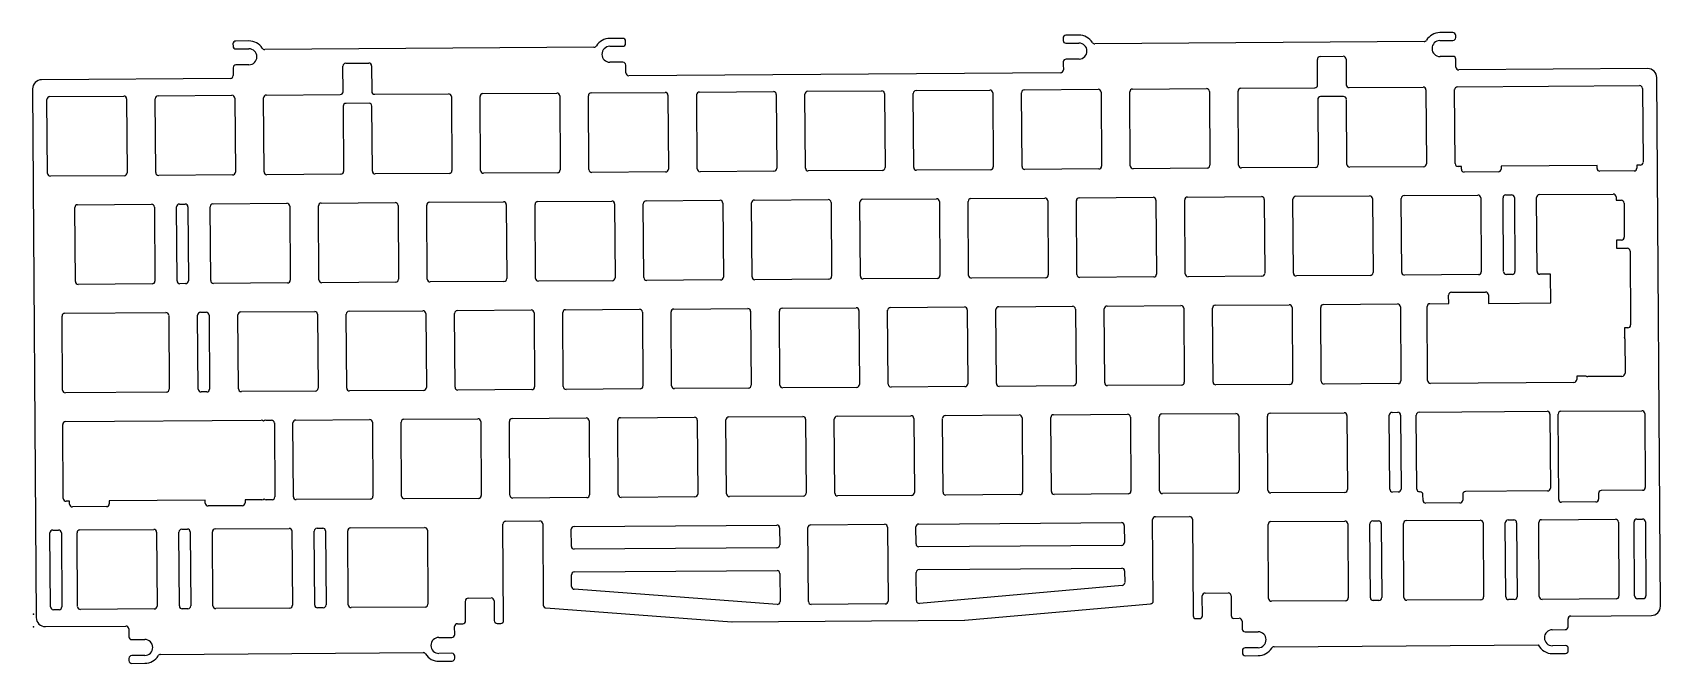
# Model space of a CAD drawing. Header units: millimetres. Extents: x 0 to 286, y -9 to 102.
import ezdxf

# ---------------------------------------------------------------- set-up
doc = ezdxf.new("R2010")
doc.units = ezdxf.units.MM
doc.header["$MEASUREMENT"] = 0
for name, color, linetype in [('Protag Plastic Plate v2_Sketch1', 7, 'Continuous'), ('Protag Plastic Plate v2_Sketch2', 7, 'Continuous'), ('Protag Plastic Plate v2_Sketch3', 7, 'Continuous')]:
    doc.layers.add(name, color=color, linetype=linetype)

msp = doc.modelspace()

# ---------------------------------------------------------------- linework, layer by layer
at = {"layer": 'Protag Plastic Plate v2_Sketch1'}
for p, q in [((37.86, 100.75, 23.78), (35.57, 100.74, 23.77)), ((103.64, 101.21, 23.83), (101.36, 101.19, 23.83)), ((104.15, 100.33, 23.83), (104.15, 100.71, 23.83)), ((181.12, 101.25, 23.9), (181.12, 100.86, 23.9)), ((183.9, 101.77, 23.9), (181.62, 101.75, 23.9)), ((181.63, 100.36, 23.9), (183.91, 100.38, 23.9)), ((244.63, 100.65, 23.95), (186.7, 100.25, 23.9)), ((249.69, 102.22, 23.96), (247.4, 102.21, 23.95)), ((247.41, 100.82, 23.95), (249.7, 100.84, 23.96)), ((250.2, 101.34, 23.96), (250.19, 101.73, 23.96)), ((35.07, 100.24, 23.77), (35.08, 99.85, 23.77)), ((35.58, 99.35, 23.77), (37.87, 99.37, 23.78)), ((98.58, 99.64, 23.83), (40.65, 99.24, 23.78)), ((101.37, 99.81, 23.83), (103.65, 99.82, 23.83)), ((183.93, 97.58, 23.9), (181.65, 97.56, 23.9)), ((225.89, 93.02, 23.94), (225.86, 97.52, 23.94)), ((226.36, 98.02, 23.94), (230.41, 98.05, 23.94)), ((230.91, 97.56, 23.94), (230.94, 93.06, 23.94)), ((249.72, 98.04, 23.96), (247.43, 98.02, 23.95)), ((250.23, 96.15, 23.96), (250.22, 97.54, 23.96)), ((35.1, 96.05, 23.77), (35.11, 94.66, 23.77)), ((37.89, 96.57, 23.78), (35.6, 96.55, 23.77)), ((54.44, 91.83, 23.79), (54.41, 96.33, 23.79)), ((54.91, 96.84, 23.79), (58.96, 96.86, 23.79)), ((59.46, 96.37, 23.79), (59.49, 91.87, 23.79)), ((103.67, 97.02, 23.83), (101.39, 97.01, 23.83)), ((104.19, 95.14, 23.83), (104.18, 96.53, 23.83)), ((180.66, 95.17, 23.9), (104.69, 94.64, 23.83)), ((181.15, 97.06, 23.9), (181.15, 96.75, 23.9)), ((181.15, 96.6, 23.9), (181.16, 95.67, 23.9)), ((283.95, 95.89, 23.99), (250.74, 95.65, 23.96)), ((-0.18, 92.32, 23.74), (0.46, -0.61, 23.74)), ((34.62, 94.16, 23.77), (1.4, 93.93, 23.74)), ((98.1, 91.63, 23.83), (111.1, 91.72, 23.84)), ((117.15, 91.77, 23.84), (130.15, 91.86, 23.85)), ((136.2, 91.9, 23.86), (149.2, 91.99, 23.87)), ((155.25, 92.03, 23.88), (168.25, 92.12, 23.89)), ((173.89, 78.66, 23.89), (173.8, 91.66, 23.89)), ((174.3, 92.16, 23.89), (187.29, 92.25, 23.9)), ((187.8, 91.76, 23.9), (187.89, 78.76, 23.9)), ((192.94, 78.79, 23.91), (192.85, 91.79, 23.91)), ((193.34, 92.29, 23.91), (206.34, 92.38, 23.92)), ((206.85, 91.89, 23.92), (206.94, 78.89, 23.92)), ((211.99, 78.92, 23.92), (211.9, 91.92, 23.92)), ((212.39, 92.43, 23.92), (225.39, 92.52, 23.94)), ((231.44, 92.56, 23.94), (244.44, 92.65, 23.95)), ((244.95, 92.15, 23.95), (245.04, 79.15, 23.95)), ((250.09, 79.19, 23.96), (250, 92.19, 23.96)), ((250.49, 92.69, 23.96), (282.54, 92.91, 23.98)), ((283.05, 92.42, 23.98), (283.14, 79.42, 23.98)), ((286.2, 1.37, 23.99), (285.56, 94.3, 23.99)), ((2.44, 77.47, 23.75), (2.35, 90.47, 23.75)), ((2.85, 90.97, 23.75), (15.85, 91.06, 23.76)), ((16.35, 90.57, 23.76), (16.44, 77.57, 23.76)), ((21.49, 77.6, 23.76), (21.4, 90.6, 23.76)), ((21.9, 91.11, 23.76), (34.9, 91.2, 23.77)), ((35.4, 90.7, 23.77), (35.49, 77.7, 23.77)), ((40.54, 77.74, 23.78), (40.45, 90.74, 23.78)), ((40.95, 91.24, 23.78), (53.95, 91.33, 23.79)), ((54.46, 89.27, 23.79), (54.54, 77.83, 23.79)), ((59.01, 89.8, 23.79), (54.96, 89.77, 23.79)), ((59.59, 77.87, 23.79), (59.51, 89.3, 23.79)), ((60, 91.37, 23.79), (73, 91.46, 23.81)), ((73.5, 90.96, 23.81), (73.59, 77.96, 23.81)), ((78.64, 78, 23.81), (78.55, 91, 23.81)), ((79.05, 91.5, 23.81), (92.05, 91.59, 23.82)), ((92.55, 91.1, 23.82), (92.64, 78.1, 23.82)), ((97.69, 78.13, 23.83), (97.6, 91.13, 23.83)), ((111.6, 91.23, 23.84), (111.69, 78.23, 23.84)), ((116.74, 78.26, 23.84), (116.65, 91.26, 23.84)), ((130.65, 91.36, 23.85), (130.74, 78.36, 23.85)), ((135.79, 78.4, 23.86), (135.7, 91.4, 23.86)), ((149.7, 91.49, 23.87), (149.79, 78.49, 23.87)), ((154.84, 78.53, 23.88), (154.75, 91.53, 23.88)), ((168.75, 91.62, 23.89), (168.84, 78.62, 23.89)), ((225.91, 90.46, 23.94), (225.99, 79.02, 23.94)), ((230.45, 90.99, 23.94), (226.4, 90.96, 23.94)), ((231.04, 79.06, 23.94), (230.96, 90.49, 23.94)), ((54.05, 77.33, 23.79), (41.05, 77.24, 23.78)), ((73.09, 77.46, 23.81), (60.1, 77.37, 23.79)), ((92.14, 77.59, 23.82), (79.14, 77.5, 23.81)), ((111.19, 77.73, 23.84), (98.19, 77.64, 23.83)), ((130.24, 77.86, 23.85), (117.24, 77.77, 23.84)), ((149.29, 77.99, 23.87), (136.29, 77.9, 23.86)), ((168.34, 78.12, 23.89), (155.34, 78.03, 23.88)), ((187.39, 78.25, 23.9), (174.39, 78.16, 23.89)), ((206.44, 78.39, 23.92), (193.44, 78.3, 23.91)), ((225.49, 78.52, 23.94), (212.49, 78.43, 23.92)), ((244.54, 78.65, 23.95), (231.54, 78.56, 23.94)), ((251.18, 78.7, 23.96), (250.59, 78.69, 23.96)), ((251.18, 78.2, 23.96), (251.18, 78.7, 23.96)), ((257.68, 77.74, 23.96), (251.68, 77.7, 23.96)), ((275.05, 78.86, 23.98), (258.18, 78.74, 23.96)), ((258.18, 78.74, 23.96), (258.18, 78.24, 23.96)), ((275.06, 78.36, 23.98), (275.05, 78.86, 23.98)), ((281.56, 77.91, 23.98), (275.56, 77.86, 23.98)), ((282.64, 78.91, 23.98), (282.05, 78.91, 23.98)), ((282.05, 78.91, 23.98), (282.06, 78.41, 23.98)), ((15.95, 77.07, 23.76), (2.95, 76.98, 23.75)), ((35, 77.2, 23.77), (22, 77.11, 23.76)), ((7.74, 71.96, 23.75), (20.74, 72.05, 23.76)), ((25.65, 72.08, 23.77), (26.65, 72.09, 23.77)), ((31.15, 58.62, 23.77), (31.06, 71.62, 23.77)), ((31.56, 72.12, 23.77), (44.56, 72.21, 23.78)), ((45.06, 71.72, 23.78), (45.15, 58.72, 23.78)), ((50.2, 58.75, 23.79), (50.11, 71.75, 23.79)), ((50.61, 72.26, 23.79), (63.61, 72.35, 23.8)), ((64.11, 71.85, 23.8), (64.2, 58.85, 23.8)), ((69.25, 58.88, 23.8), (69.16, 71.88, 23.8)), ((69.65, 72.39, 23.8), (82.65, 72.48, 23.81)), ((83.16, 71.98, 23.81), (83.25, 58.98, 23.81)), ((88.3, 59.02, 23.82), (88.21, 72.02, 23.82)), ((88.7, 72.52, 23.82), (101.7, 72.61, 23.83)), ((102.21, 72.11, 23.83), (102.3, 59.11, 23.83)), ((107.35, 59.15, 23.83), (107.26, 72.15, 23.83)), ((107.75, 72.65, 23.84), (120.75, 72.74, 23.85)), ((121.26, 72.24, 23.85), (121.35, 59.25, 23.85)), ((126.4, 59.28, 23.85), (126.31, 72.28, 23.85)), ((126.8, 72.78, 23.85), (139.8, 72.87, 23.86)), ((140.31, 72.38, 23.86), (140.4, 59.38, 23.86)), ((145.45, 59.41, 23.87), (145.36, 72.41, 23.87)), ((145.85, 72.92, 23.87), (158.85, 73.01, 23.88)), ((159.36, 72.51, 23.88), (159.45, 59.51, 23.88)), ((164.5, 59.54, 23.88), (164.41, 72.54, 23.88)), ((164.9, 73.05, 23.88), (177.9, 73.14, 23.89)), ((178.41, 72.64, 23.9), (178.5, 59.64, 23.9)), ((183.55, 59.68, 23.9), (183.46, 72.68, 23.9)), ((183.95, 73.18, 23.9), (196.95, 73.27, 23.91)), ((197.46, 72.77, 23.91), (197.55, 59.77, 23.91)), ((202.6, 59.81, 23.92), (202.51, 72.81, 23.92)), ((203, 73.31, 23.92), (216, 73.4, 23.93)), ((216.5, 72.9, 23.93), (216.59, 59.91, 23.93)), ((221.64, 59.94, 23.93), (221.55, 72.94, 23.93)), ((222.05, 73.44, 23.93), (235.05, 73.53, 23.94)), ((235.55, 73.04, 23.94), (235.64, 60.04, 23.94)), ((240.69, 60.07, 23.95), (240.6, 73.07, 23.95)), ((241.1, 73.58, 23.95), (254.1, 73.67, 23.96)), ((254.6, 73.17, 23.96), (254.69, 60.17, 23.96)), ((258.6, 60.2, 23.96), (258.51, 73.2, 23.96)), ((259.01, 73.7, 23.96), (260.01, 73.71, 23.96)), ((260.51, 73.21, 23.97), (260.6, 60.21, 23.97)), ((264.51, 60.24, 23.97), (264.42, 73.24, 23.97)), ((264.91, 73.74, 23.97), (277.91, 73.83, 23.98)), ((278.42, 73.33, 23.98), (278.42, 72.75, 23.98)), ((278.42, 72.75, 23.98), (279.3, 72.75, 23.98)), ((279.8, 72.26, 23.98), (279.85, 66.26, 23.98)), ((7.34, 58.45, 23.75), (7.25, 71.45, 23.75)), ((21.25, 71.55, 23.76), (21.34, 58.55, 23.76)), ((25.24, 58.58, 23.77), (25.15, 71.58, 23.76)), ((27.15, 71.59, 23.77), (27.24, 58.59, 23.77)), ((279.35, 65.75, 23.98), (278.47, 65.75, 23.98)), ((278.47, 65.75, 23.98), (278.48, 64.31, 23.98)), ((278.48, 64.31, 23.98), (280.36, 64.32, 23.98)), ((280.86, 63.83, 23.98), (280.95, 50.83, 23.98)), ((20.84, 58.05, 23.76), (7.84, 57.96, 23.75)), ((26.75, 58.09, 23.77), (25.75, 58.08, 23.77)), ((44.65, 58.21, 23.78), (31.65, 58.12, 23.77)), ((63.7, 58.35, 23.8), (50.7, 58.26, 23.79)), ((82.75, 58.48, 23.81), (69.75, 58.39, 23.8)), ((101.8, 58.61, 23.83), (88.8, 58.52, 23.82)), ((120.85, 58.74, 23.85), (107.85, 58.65, 23.84)), ((139.9, 58.87, 23.86), (126.9, 58.78, 23.85)), ((158.95, 59.01, 23.88), (145.95, 58.92, 23.87)), ((178, 59.14, 23.9), (165, 59.05, 23.88)), ((197.05, 59.27, 23.91), (184.05, 59.18, 23.9)), ((216.1, 59.4, 23.93), (203.1, 59.31, 23.92)), ((235.15, 59.53, 23.94), (222.15, 59.44, 23.93)), ((254.2, 59.67, 23.96), (241.2, 59.58, 23.95)), ((260.1, 59.71, 23.96), (259.1, 59.7, 23.96)), ((266.89, 59.75, 23.97), (265.01, 59.74, 23.97)), ((266.93, 54.7, 23.97), (266.89, 59.75, 23.97)), ((226.95, 54.43, 23.94), (239.95, 54.52, 23.95)), ((245.65, 54.56, 23.95), (248.96, 54.58, 23.96)), ((248.96, 54.58, 23.96), (248.95, 56.08, 23.96)), ((249.45, 56.58, 23.96), (255.45, 56.62, 23.96)), ((255.95, 56.13, 23.96), (255.96, 54.63, 23.96)), ((255.96, 54.63, 23.96), (266.93, 54.7, 23.97)), ((5.09, 39.39, 23.75), (5, 52.39, 23.75)), ((5.49, 52.89, 23.75), (23.26, 53.02, 23.76)), ((23.76, 52.52, 23.76), (23.85, 39.52, 23.76)), ((28.95, 39.55, 23.77), (28.86, 52.55, 23.77)), ((29.35, 53.06, 23.77), (30.35, 53.06, 23.77)), ((30.86, 52.57, 23.77), (30.95, 39.57, 23.77)), ((36.04, 39.6, 23.77), (35.95, 52.6, 23.77)), ((36.45, 53.11, 23.77), (49.45, 53.2, 23.79)), ((49.95, 52.7, 23.79), (50.04, 39.7, 23.79)), ((55.09, 39.74, 23.79), (55, 52.74, 23.79)), ((55.5, 53.24, 23.79), (68.5, 53.33, 23.8)), ((69, 52.83, 23.8), (69.09, 39.83, 23.8)), ((74.14, 39.87, 23.81), (74.05, 52.87, 23.81)), ((74.55, 53.37, 23.81), (87.55, 53.46, 23.82)), ((88.05, 52.96, 23.82), (88.14, 39.96, 23.82)), ((93.19, 40, 23.82), (93.1, 53, 23.82)), ((93.6, 53.5, 23.82), (106.6, 53.59, 23.83)), ((107.1, 53.1, 23.83), (107.19, 40.1, 23.83)), ((112.24, 40.13, 23.84), (112.15, 53.13, 23.84)), ((112.65, 53.63, 23.84), (125.65, 53.72, 23.85)), ((126.15, 53.23, 23.85), (126.24, 40.23, 23.85)), ((131.29, 40.26, 23.86), (131.2, 53.26, 23.86)), ((131.7, 53.77, 23.86), (144.7, 53.86, 23.87)), ((145.2, 53.36, 23.87), (145.29, 40.36, 23.87)), ((150.34, 40.4, 23.87), (150.25, 53.4, 23.87)), ((150.75, 53.9, 23.87), (163.75, 53.99, 23.88)), ((164.25, 53.49, 23.88), (164.34, 40.49, 23.88)), ((169.39, 40.53, 23.89), (169.3, 53.53, 23.89)), ((169.8, 54.03, 23.89), (182.8, 54.12, 23.9)), ((183.3, 53.62, 23.9), (183.39, 40.62, 23.9)), ((188.44, 40.66, 23.9), (188.35, 53.66, 23.9)), ((188.85, 54.16, 23.9), (201.85, 54.25, 23.92)), ((202.35, 53.76, 23.92), (202.44, 40.76, 23.92)), ((207.49, 40.79, 23.92), (207.4, 53.79, 23.92)), ((207.9, 54.29, 23.92), (220.9, 54.38, 23.93)), ((221.4, 53.89, 23.93), (221.49, 40.89, 23.93)), ((226.54, 40.92, 23.94), (226.45, 53.92, 23.94)), ((240.45, 54.02, 23.95), (240.54, 41.02, 23.95)), ((245.24, 41.05, 23.95), (245.15, 54.05, 23.95)), ((280.46, 50.32, 23.98), (279.87, 50.32, 23.98)), ((279.87, 50.32, 23.98), (279.88, 48.66, 23.98)), ((279.97, 48.38, 23.98), (280.01, 42.38, 23.98)), ((182.89, 40.12, 23.9), (169.89, 40.03, 23.89)), ((201.94, 40.25, 23.92), (188.94, 40.16, 23.9)), ((220.99, 40.39, 23.93), (207.99, 40.29, 23.92)), ((240.04, 40.52, 23.95), (227.04, 40.43, 23.94)), ((271, 40.73, 23.97), (245.75, 40.56, 23.95)), ((273.15, 41.83, 23.98), (271.49, 41.82, 23.97)), ((271.49, 41.82, 23.97), (271.49, 41.23, 23.97)), ((279.43, 41.79, 23.98), (273.43, 41.75, 23.98)), ((23.35, 39.02, 23.76), (5.59, 38.89, 23.75)), ((30.45, 39.06, 23.77), (29.45, 39.06, 23.77)), ((49.55, 39.2, 23.79), (36.55, 39.11, 23.77)), ((68.6, 39.33, 23.8), (55.6, 39.24, 23.79)), ((87.65, 39.46, 23.82), (74.65, 39.37, 23.81)), ((106.7, 39.59, 23.83), (93.7, 39.5, 23.82)), ((125.75, 39.73, 23.85), (112.75, 39.63, 23.84)), ((144.79, 39.86, 23.87), (131.79, 39.77, 23.86)), ((163.84, 39.99, 23.88), (150.84, 39.9, 23.87)), ((84.21, 34.39, 23.82), (97.21, 34.48, 23.83)), ((103.26, 34.52, 23.83), (116.26, 34.61, 23.84)), ((122.31, 34.65, 23.85), (135.3, 34.74, 23.86)), ((141.35, 34.78, 23.86), (154.35, 34.87, 23.87)), ((154.86, 34.38, 23.88), (154.95, 21.38, 23.88)), ((160, 21.41, 23.88), (159.91, 34.41, 23.88)), ((160.4, 34.92, 23.88), (173.4, 35.01, 23.89)), ((173.91, 34.51, 23.89), (174, 21.51, 23.89)), ((179.05, 21.54, 23.9), (178.96, 34.54, 23.9)), ((179.45, 35.05, 23.9), (192.45, 35.14, 23.91)), ((192.96, 34.64, 23.91), (193.05, 21.64, 23.91)), ((198.1, 21.68, 23.91), (198.01, 34.68, 23.91)), ((198.5, 35.18, 23.91), (211.5, 35.27, 23.92)), ((212.01, 34.77, 23.92), (212.1, 21.77, 23.92)), ((217.15, 21.81, 23.93), (217.06, 34.81, 23.93)), ((217.55, 35.31, 23.93), (230.55, 35.4, 23.94)), ((231.06, 34.9, 23.94), (231.15, 21.9, 23.94)), ((238.59, 21.96, 23.95), (238.5, 34.96, 23.95)), ((239, 35.46, 23.95), (240, 35.47, 23.95)), ((240.5, 34.97, 23.95), (240.59, 21.97, 23.95)), ((243.34, 21.99, 23.95), (243.25, 34.99, 23.95)), ((243.75, 35.49, 23.95), (266.27, 35.65, 23.97)), ((266.77, 35.15, 23.97), (266.86, 22.15, 23.97)), ((268.32, 20.16, 23.97), (268.21, 35.16, 23.97)), ((268.71, 35.67, 23.97), (282.94, 35.76, 23.98)), ((283.44, 35.27, 23.98), (283.53, 22.27, 23.98)), ((5.22, 20.34, 23.75), (5.13, 33.34, 23.75)), ((5.63, 33.84, 23.75), (40.06, 34.08, 23.78)), ((40.85, 34.09, 23.78), (41.85, 34.09, 23.78)), ((42.35, 33.6, 23.78), (42.44, 20.6, 23.78)), ((45.7, 20.62, 23.78), (45.61, 33.62, 23.78)), ((46.11, 34.12, 23.78), (59.11, 34.21, 23.79)), ((59.61, 33.72, 23.79), (59.7, 20.72, 23.79)), ((64.75, 20.75, 23.8), (64.66, 33.75, 23.8)), ((65.16, 34.26, 23.8), (78.16, 34.35, 23.81)), ((78.66, 33.85, 23.81), (78.75, 20.85, 23.81)), ((83.8, 20.88, 23.81), (83.71, 33.88, 23.81)), ((97.71, 33.98, 23.83), (97.8, 20.98, 23.83)), ((102.85, 21.02, 23.83), (102.76, 34.02, 23.83)), ((116.76, 34.11, 23.84), (116.85, 21.11, 23.84)), ((121.9, 21.15, 23.85), (121.81, 34.15, 23.85)), ((135.81, 34.24, 23.86), (135.9, 21.24, 23.86)), ((140.95, 21.28, 23.86), (140.86, 34.28, 23.86)), ((40.15, 20.08, 23.78), (37.19, 20.06, 23.78)), ((37.19, 20.06, 23.78), (37.19, 19.56, 23.78)), ((41.94, 20.09, 23.78), (40.94, 20.09, 23.78)), ((59.2, 20.21, 23.79), (46.2, 20.12, 23.78)), ((78.25, 20.35, 23.81), (65.25, 20.26, 23.8)), ((97.3, 20.48, 23.83), (84.3, 20.39, 23.82)), ((116.35, 20.61, 23.84), (103.35, 20.52, 23.83)), ((135.4, 20.74, 23.86), (122.4, 20.65, 23.85)), ((154.45, 20.87, 23.87), (141.45, 20.78, 23.86)), ((173.5, 21.01, 23.89), (160.5, 20.92, 23.88)), ((192.55, 21.14, 23.91), (179.55, 21.05, 23.9)), ((211.6, 21.27, 23.92), (198.6, 21.18, 23.91)), ((230.65, 21.4, 23.94), (217.65, 21.31, 23.93)), ((240.09, 21.47, 23.95), (239.09, 21.46, 23.95)), ((243.93, 21.49, 23.95), (243.84, 21.49, 23.95)), ((244.44, 20, 23.95), (244.43, 21, 23.95)), ((251.43, 21.05, 23.96), (251.44, 20.05, 23.96)), ((266.37, 21.65, 23.97), (251.93, 21.55, 23.96)), ((275.31, 21.21, 23.98), (275.32, 20.21, 23.98)), ((283.04, 21.76, 23.98), (275.81, 21.71, 23.98)), ((6.31, 19.85, 23.75), (5.72, 19.84, 23.75)), ((6.31, 19.35, 23.75), (6.31, 19.85, 23.75)), ((12.82, 18.89, 23.75), (6.82, 18.85, 23.75)), ((30.19, 20.01, 23.77), (13.31, 19.9, 23.75)), ((13.31, 19.9, 23.75), (13.31, 19.4, 23.75)), ((30.19, 19.51, 23.77), (30.19, 20.01, 23.77)), ((36.69, 19.06, 23.77), (30.69, 19.02, 23.77)), ((250.94, 19.54, 23.96), (244.94, 19.5, 23.95)), ((274.82, 19.71, 23.98), (268.82, 19.67, 23.97)), ((3.38, 14.78, 23.75), (4.38, 14.78, 23.75)), ((8.14, 14.81, 23.75), (21.14, 14.9, 23.76)), ((21.64, 14.4, 23.76), (21.73, 1.4, 23.76)), ((25.64, 1.43, 23.77), (25.55, 14.43, 23.77)), ((26.05, 14.93, 23.77), (27.05, 14.94, 23.77)), ((27.55, 14.44, 23.77), (27.64, 1.44, 23.77)), ((31.55, 1.47, 23.77), (31.46, 14.47, 23.77)), ((31.95, 14.97, 23.77), (44.95, 15.06, 23.78)), ((45.45, 14.57, 23.78), (45.55, 1.57, 23.78)), ((49.45, 1.6, 23.79), (49.36, 14.6, 23.79)), ((49.86, 15.1, 23.79), (50.86, 15.11, 23.79)), ((51.36, 14.61, 23.79), (51.45, 1.61, 23.79)), ((55.36, 1.64, 23.79), (55.27, 14.64, 23.79)), ((55.76, 15.14, 23.79), (68.76, 15.23, 23.8)), ((69.27, 14.73, 23.8), (69.36, 1.73, 23.8)), ((82.69, -1.14, 23.81), (82.57, 15.83, 23.81)), ((83.07, 16.33, 23.81), (89.07, 16.37, 23.82)), ((89.57, 15.87, 23.82), (89.67, 1.57, 23.82)), ((94.6, 11.91, 23.82), (94.58, 14.91, 23.82)), ((95.08, 15.41, 23.82), (130.73, 15.66, 23.85)), ((131.24, 15.16, 23.86), (131.26, 12.16, 23.86)), ((136.32, 2.2, 23.86), (136.23, 15.2, 23.86)), ((136.72, 15.7, 23.86), (149.72, 15.79, 23.87)), ((150.23, 15.29, 23.87), (150.32, 2.29, 23.87)), ((155.24, 12.33, 23.88), (155.22, 15.33, 23.88)), ((155.71, 15.83, 23.88), (191.37, 16.08, 23.91)), ((191.88, 15.58, 23.91), (191.9, 12.58, 23.91)), ((196.97, 2.32, 23.91), (196.87, 16.62, 23.91)), ((197.37, 17.12, 23.91), (203.37, 17.16, 23.92)), ((203.87, 16.67, 23.92), (203.99, -0.3, 23.92)), ((217.28, 2.76, 23.93), (217.19, 15.76, 23.93)), ((217.68, 16.26, 23.93), (230.68, 16.35, 23.94)), ((231.19, 15.86, 23.94), (231.28, 2.86, 23.94)), ((235.18, 2.88, 23.94), (235.09, 15.88, 23.94)), ((235.59, 16.39, 23.94), (236.59, 16.39, 23.94)), ((237.09, 15.9, 23.95), (237.18, 2.9, 23.95)), ((241.09, 2.92, 23.95), (241, 15.92, 23.95)), ((241.5, 16.43, 23.95), (254.5, 16.52, 23.96)), ((255, 16.02, 23.96), (255.09, 3.02, 23.96)), ((259, 3.05, 23.96), (258.91, 16.05, 23.96)), ((259.4, 16.55, 23.96), (260.4, 16.56, 23.96)), ((260.91, 16.06, 23.97), (261, 3.06, 23.97)), ((264.9, 3.09, 23.97), (264.81, 16.09, 23.97)), ((265.31, 16.59, 23.97), (278.31, 16.68, 23.98)), ((278.81, 16.19, 23.98), (278.9, 3.19, 23.98)), ((281.66, 3.2, 23.98), (281.57, 16.2, 23.98)), ((282.07, 16.71, 23.98), (283.07, 16.71, 23.98)), ((283.57, 16.22, 23.98), (283.66, 3.22, 23.98)), ((2.97, 1.27, 23.75), (2.88, 14.27, 23.75)), ((4.88, 14.29, 23.75), (4.97, 1.29, 23.75)), ((7.73, 1.31, 23.75), (7.64, 14.31, 23.75)), ((130.76, 11.66, 23.85), (95.1, 11.41, 23.82)), ((191.4, 12.08, 23.91), (155.74, 11.83, 23.88)), ((94.65, 4.85, 23.82), (94.63, 6.91, 23.82)), ((95.13, 7.41, 23.82), (130.79, 7.66, 23.85)), ((131.29, 7.16, 23.86), (131.33, 2.21, 23.86)), ((155.31, 2.37, 23.88), (155.27, 7.33, 23.88)), ((155.77, 7.83, 23.88), (191.43, 8.08, 23.91)), ((191.93, 7.58, 23.91), (191.95, 5.53, 23.91)), ((130.79, 1.7, 23.85), (95.11, 4.36, 23.82)), ((191.49, 5.03, 23.91), (155.85, 1.88, 23.88)), ((205.63, -0.28, 23.92), (205.61, 3.2, 23.92)), ((206.1, 3.71, 23.92), (210.15, 3.73, 23.92)), ((210.66, 3.24, 23.92), (210.68, -0.25, 23.92)), ((4.47, 0.78, 23.75), (3.47, 0.78, 23.75)), ((21.24, 0.9, 23.76), (8.24, 0.81, 23.75)), ((27.14, 0.94, 23.77), (26.14, 0.93, 23.77)), ((45.05, 1.06, 23.78), (32.05, 0.97, 23.77)), ((50.95, 1.11, 23.79), (49.95, 1.1, 23.79)), ((68.86, 1.23, 23.8), (55.86, 1.14, 23.79)), ((76, -1.18, 23.81), (75.97, 2.3, 23.81)), ((76.47, 2.81, 23.81), (80.52, 2.84, 23.81)), ((81.02, 2.34, 23.81), (81.05, -1.15, 23.81)), ((90.13, 1.08, 23.82), (122.85, -1.36, 23.85)), ((149.82, 1.79, 23.87), (136.82, 1.7, 23.86)), ((163.83, -1.07, 23.88), (196.51, 1.82, 23.91)), ((230.78, 2.35, 23.94), (217.78, 2.26, 23.93)), ((236.69, 2.39, 23.94), (235.69, 2.39, 23.94)), ((254.59, 2.52, 23.96), (241.59, 2.43, 23.95)), ((260.5, 2.56, 23.97), (259.5, 2.55, 23.96)), ((278.41, 2.68, 23.98), (265.41, 2.59, 23.97)), ((283.17, 2.71, 23.98), (282.17, 2.71, 23.98)), ((2.07, -2.2, 23.75), (16.23, -2.1, 23.76)), ((16.74, -2.59, 23.76), (16.75, -3.98, 23.76)), ((74.08, -3.58, 23.81), (74.07, -2.2, 23.81)), ((74.56, -1.69, 23.81), (75.5, -1.69, 23.81)), ((81.55, -1.64, 23.81), (82.19, -1.64, 23.81)), ((122.89, -1.36, 23.85), (163.79, -1.07, 23.88)), ((204.49, -0.79, 23.92), (205.13, -0.79, 23.92)), ((211.18, -0.75, 23.92), (212.12, -0.74, 23.92)), ((212.62, -1.24, 23.92), (212.63, -2.62, 23.92)), ((267.18, -2.75, 23.97), (269.47, -2.73, 23.97)), ((269.96, -2.23, 23.97), (269.95, -0.84, 23.97)), ((270.45, -0.34, 23.97), (284.61, -0.24, 23.99)), ((17.25, -4.48, 23.76), (19.54, -4.46, 23.76)), ((71.29, -4.1, 23.8), (73.58, -4.09, 23.81)), ((213.14, -3.12, 23.92), (215.43, -3.1, 23.93)), ((218.23, -5.74, 23.93), (264.71, -5.41, 23.97)), ((269.49, -5.53, 23.97), (267.2, -5.55, 23.97)), ((16.77, -7.78, 23.76), (16.77, -8.17, 23.76)), ((19.56, -7.26, 23.76), (17.27, -7.28, 23.76)), ((22.34, -7.09, 23.76), (68.53, -6.77, 23.8)), ((73.6, -6.89, 23.81), (71.31, -6.9, 23.8)), ((71.32, -8.29, 23.8), (73.61, -8.27, 23.81)), ((74.1, -7.77, 23.81), (74.1, -7.38, 23.81)), ((212.66, -6.42, 23.92), (212.66, -6.81, 23.92)), ((215.44, -5.9, 23.93), (213.16, -5.92, 23.92)), ((213.17, -7.31, 23.92), (215.45, -7.29, 23.93)), ((267.21, -6.93, 23.97), (269.5, -6.92, 23.97)), ((269.99, -6.41, 23.97), (269.99, -6.03, 23.97)), ((17.28, -8.67, 23.76), (19.57, -8.65, 23.76))]:
    msp.add_line(p, q, dxfattribs=at)
at = {"layer": 'Protag Plastic Plate v2_Sketch1', "extrusion": (-0.000850802, -2.94773e-06, 1)}
for centre, radius, start, end in [((35.59, 100.24, 23.74), 0.5, 90.397, 180.397), ((37.9, 97.97, 23.74), 2.79, 32.5593, 90.397), ((101.4, 98.41, 23.74), 2.79, 90.397, 148.2347), ((103.67, 100.71, 23.74), 0.5, 0.397, 90.397), ((103.67, 100.32, 23.74), 0.5, 270.397, 0.397), ((181.64, 101.25, 23.74), 0.5, 90.397, 180.397), ((181.64, 100.86, 23.74), 0.5, 180.397, 270.397), ((183.94, 98.98, 23.74), 2.79, 32.5593, 90.397), ((183.94, 98.98, 23.74), 1.4, 270.397, 90.397), ((186.71, 100.75, 23.74), 0.5, 212.5593, 270.397), ((244.65, 101.15, 23.74), 0.5, 270.397, 328.2347), ((247.44, 99.42, 23.74), 2.79, 90.397, 148.2347), ((247.44, 99.42, 23.74), 1.4, 90.397, 270.397), ((249.71, 101.72, 23.74), 0.5, 0.397, 90.397), ((249.72, 101.34, 23.74), 0.5, 270.397, 0.397), ((35.6, 99.85, 23.74), 0.5, 180.397, 270.397), ((37.9, 97.97, 23.74), 1.4, 270.397, 90.397), ((40.67, 99.74, 23.74), 0.5, 212.5593, 270.397), ((98.6, 100.14, 23.74), 0.5, 270.397, 328.2347), ((101.4, 98.41, 23.74), 1.4, 90.397, 270.397), ((181.67, 97.06, 23.74), 0.5, 90.397, 180.397), ((226.38, 97.52, 23.74), 0.5, 90.397, 180.397), ((230.43, 97.55, 23.74), 0.5, 0.397, 90.397), ((249.74, 97.54, 23.74), 0.5, 0.397, 90.397), ((34.63, 94.66, 23.74), 0.5, 270.397, 0.397), ((35.62, 96.05, 23.74), 0.5, 90.397, 180.397), ((54.93, 96.34, 23.74), 0.5, 90.397, 180.397), ((58.98, 96.36, 23.74), 0.5, 0.397, 90.397), ((103.7, 96.52, 23.74), 0.5, 0.397, 90.397), ((104.71, 95.14, 23.74), 0.5, 180.397, 270.397), ((180.68, 95.67, 23.74), 0.5, 270.397, 0.397), ((181.67, 96.68, 23.74), 0.5, 171.6495, 189.1446), ((250.75, 96.16, 23.74), 0.5, 180.397, 270.397), ((283.98, 94.29, 23.74), 1.6, 0.397, 90.397), ((1.44, 92.33, 23.74), 1.6, 90.397, 180.397), ((53.96, 91.83, 23.74), 0.5, 270.397, 0.397), ((60.01, 91.87, 23.74), 0.5, 180.397, 270.397), ((111.12, 91.22, 23.74), 0.5, 0.397, 90.397), ((117.17, 91.27, 23.74), 0.5, 90.397, 180.397), ((130.17, 91.36, 23.74), 0.5, 0.397, 90.397), ((136.22, 91.4, 23.74), 0.5, 90.397, 180.397), ((149.22, 91.49, 23.74), 0.5, 0.397, 90.397), ((155.27, 91.53, 23.74), 0.5, 90.397, 180.397), ((168.27, 91.62, 23.74), 0.5, 0.397, 90.397), ((174.32, 91.66, 23.74), 0.5, 90.397, 180.397), ((187.32, 91.75, 23.74), 0.5, 0.397, 90.397), ((193.37, 91.79, 23.74), 0.5, 90.397, 180.397), ((206.37, 91.88, 23.74), 0.5, 0.397, 90.397), ((212.42, 91.93, 23.74), 0.5, 90.397, 180.397), ((225.41, 93.02, 23.74), 0.5, 270.397, 0.397), ((231.46, 93.06, 23.74), 0.5, 180.397, 270.397), ((244.47, 92.15, 23.74), 0.5, 0.397, 90.397), ((250.52, 92.19, 23.74), 0.5, 90.397, 180.397), ((282.57, 92.41, 23.74), 0.5, 0.397, 90.397), ((2.87, 90.47, 23.74), 0.5, 90.397, 180.397), ((15.87, 90.56, 23.74), 0.5, 0.397, 90.397), ((21.92, 90.61, 23.74), 0.5, 90.397, 180.397), ((34.92, 90.7, 23.74), 0.5, 0.397, 90.397), ((40.97, 90.74, 23.74), 0.5, 90.397, 180.397), ((54.98, 89.27, 23.74), 0.5, 90.397, 180.397), ((59.03, 89.3, 23.74), 0.5, 0.397, 90.397), ((73.02, 90.96, 23.74), 0.5, 0.397, 90.397), ((79.07, 91, 23.74), 0.5, 90.397, 180.397), ((92.07, 91.09, 23.74), 0.5, 0.397, 90.397), ((98.12, 91.13, 23.74), 0.5, 90.397, 180.397), ((226.43, 90.46, 23.74), 0.5, 90.397, 180.397), ((230.48, 90.49, 23.74), 0.5, 0.397, 90.397), ((2.96, 77.48, 23.74), 0.5, 180.397, 270.397), ((15.96, 77.57, 23.74), 0.5, 270.397, 0.397), ((22.01, 77.61, 23.74), 0.5, 180.397, 270.397), ((35.01, 77.7, 23.74), 0.5, 270.397, 0.397), ((41.06, 77.74, 23.74), 0.5, 180.397, 270.397), ((54.06, 77.83, 23.74), 0.5, 270.397, 0.397), ((60.11, 77.87, 23.74), 0.5, 180.397, 270.397), ((73.11, 77.96, 23.74), 0.5, 270.397, 0.397), ((79.16, 78, 23.74), 0.5, 180.397, 270.397), ((92.16, 78.09, 23.74), 0.5, 270.397, 0.397), ((98.21, 78.14, 23.74), 0.5, 180.397, 270.397), ((111.21, 78.23, 23.74), 0.5, 270.397, 0.397), ((117.26, 78.27, 23.74), 0.5, 180.397, 270.397), ((130.26, 78.36, 23.74), 0.5, 270.397, 0.397), ((136.31, 78.4, 23.74), 0.5, 180.397, 270.397), ((149.31, 78.49, 23.74), 0.5, 270.397, 0.397), ((155.36, 78.53, 23.74), 0.5, 180.397, 270.397), ((168.36, 78.62, 23.74), 0.5, 270.397, 0.397), ((174.41, 78.66, 23.74), 0.5, 180.397, 270.397), ((187.41, 78.75, 23.74), 0.5, 270.397, 0.397), ((193.46, 78.8, 23.74), 0.5, 180.397, 270.397), ((206.46, 78.89, 23.74), 0.5, 270.397, 0.397), ((212.51, 78.93, 23.74), 0.5, 180.397, 270.397), ((225.51, 79.02, 23.74), 0.5, 270.397, 0.397), ((231.56, 79.06, 23.74), 0.5, 180.397, 270.397), ((244.56, 79.15, 23.74), 0.5, 270.397, 0.397), ((250.61, 79.19, 23.74), 0.5, 180.397, 270.397), ((251.7, 78.2, 23.74), 0.5, 180.397, 270.397), ((257.7, 78.24, 23.74), 0.5, 270.397, 0.397), ((275.58, 78.36, 23.74), 0.5, 180.397, 270.397), ((281.58, 78.41, 23.74), 0.5, 270.397, 0.397), ((282.66, 79.41, 23.74), 0.5, 270.397, 0.397), ((7.77, 71.46, 23.74), 0.5, 90.397, 180.397), ((20.77, 71.55, 23.74), 0.5, 0.397, 90.397), ((25.67, 71.58, 23.74), 0.5, 90.397, 180.397), ((26.67, 71.59, 23.74), 0.5, 0.397, 90.397), ((31.58, 71.62, 23.74), 0.5, 90.397, 180.397), ((44.58, 71.71, 23.74), 0.5, 0.397, 90.397), ((50.63, 71.76, 23.74), 0.5, 90.397, 180.397), ((63.63, 71.85, 23.74), 0.5, 0.397, 90.397), ((69.68, 71.89, 23.74), 0.5, 90.397, 180.397), ((82.68, 71.98, 23.74), 0.5, 0.397, 90.397), ((88.73, 72.02, 23.74), 0.5, 90.397, 180.397), ((101.73, 72.11, 23.74), 0.5, 0.397, 90.397), ((107.78, 72.15, 23.74), 0.5, 90.397, 180.397), ((120.78, 72.24, 23.74), 0.5, 0.397, 90.397), ((126.83, 72.28, 23.74), 0.5, 90.397, 180.397), ((139.83, 72.37, 23.74), 0.5, 0.397, 90.397), ((145.88, 72.42, 23.74), 0.5, 90.397, 180.397), ((158.88, 72.51, 23.74), 0.5, 0.397, 90.397), ((164.93, 72.55, 23.74), 0.5, 90.397, 180.397), ((177.93, 72.64, 23.74), 0.5, 0.397, 90.397), ((183.98, 72.68, 23.74), 0.5, 90.397, 180.397), ((196.98, 72.77, 23.74), 0.5, 0.397, 90.397), ((203.03, 72.81, 23.74), 0.5, 90.397, 180.397), ((216.03, 72.9, 23.74), 0.5, 0.397, 90.397), ((222.07, 72.94, 23.74), 0.5, 90.397, 180.397), ((235.07, 73.03, 23.74), 0.5, 0.397, 90.397), ((241.12, 73.08, 23.74), 0.5, 90.397, 180.397), ((254.12, 73.17, 23.74), 0.5, 0.397, 90.397), ((259.03, 73.2, 23.74), 0.5, 90.397, 180.397), ((260.03, 73.21, 23.74), 0.5, 0.397, 90.397), ((264.94, 73.24, 23.74), 0.5, 90.397, 180.397), ((277.94, 73.33, 23.74), 0.5, 0.397, 90.397), ((279.32, 72.25, 23.74), 0.5, 0.397, 90.397), ((279.37, 66.25, 23.74), 0.5, 270.397, 0.397), ((280.38, 63.82, 23.74), 0.5, 0.397, 90.397), ((254.21, 60.17, 23.74), 0.5, 270.397, 0.397), ((259.12, 60.2, 23.74), 0.5, 180.397, 270.397), ((260.12, 60.21, 23.74), 0.5, 270.397, 0.397), ((265.03, 60.24, 23.74), 0.5, 180.397, 270.397), ((7.86, 58.46, 23.74), 0.5, 180.397, 270.397), ((20.86, 58.55, 23.74), 0.5, 270.397, 0.397), ((25.76, 58.58, 23.74), 0.5, 180.397, 270.397), ((26.76, 58.59, 23.74), 0.5, 270.397, 0.397), ((31.67, 58.62, 23.74), 0.5, 180.397, 270.397), ((44.67, 58.71, 23.74), 0.5, 270.397, 0.397), ((50.72, 58.76, 23.74), 0.5, 180.397, 270.397), ((63.72, 58.85, 23.74), 0.5, 270.397, 0.397), ((69.77, 58.89, 23.74), 0.5, 180.397, 270.397), ((82.77, 58.98, 23.74), 0.5, 270.397, 0.397), ((88.82, 59.02, 23.74), 0.5, 180.397, 270.397), ((101.82, 59.11, 23.74), 0.5, 270.397, 0.397), ((107.87, 59.15, 23.74), 0.5, 180.397, 270.397), ((120.87, 59.24, 23.74), 0.5, 270.397, 0.397), ((126.92, 59.28, 23.74), 0.5, 180.397, 270.397), ((139.92, 59.37, 23.74), 0.5, 270.397, 0.397), ((145.97, 59.42, 23.74), 0.5, 180.397, 270.397), ((158.97, 59.51, 23.74), 0.5, 270.397, 0.397), ((165.02, 59.55, 23.74), 0.5, 180.397, 270.397), ((178.02, 59.64, 23.74), 0.5, 270.397, 0.397), ((184.07, 59.68, 23.74), 0.5, 180.397, 270.397), ((197.07, 59.77, 23.74), 0.5, 270.397, 0.397), ((203.12, 59.81, 23.74), 0.5, 180.397, 270.397), ((216.12, 59.9, 23.74), 0.5, 270.397, 0.397), ((222.16, 59.94, 23.74), 0.5, 180.397, 270.397), ((235.16, 60.03, 23.74), 0.5, 270.397, 0.397), ((241.21, 60.08, 23.74), 0.5, 180.397, 270.397), ((226.97, 53.93, 23.74), 0.5, 90.397, 180.397), ((239.97, 54.02, 23.74), 0.5, 0.397, 90.397), ((245.68, 54.06, 23.74), 0.5, 90.397, 180.397), ((249.47, 56.08, 23.74), 0.5, 90.397, 180.397), ((255.47, 56.12, 23.74), 0.5, 0.397, 90.397), ((5.52, 52.39, 23.74), 0.5, 90.397, 180.397), ((23.28, 52.52, 23.74), 0.5, 0.397, 90.397), ((29.38, 52.56, 23.74), 0.5, 90.397, 180.397), ((30.38, 52.56, 23.74), 0.5, 0.397, 90.397), ((36.47, 52.61, 23.74), 0.5, 90.397, 180.397), ((49.47, 52.7, 23.74), 0.5, 0.397, 90.397), ((55.52, 52.74, 23.74), 0.5, 90.397, 180.397), ((68.52, 52.83, 23.74), 0.5, 0.397, 90.397), ((74.57, 52.87, 23.74), 0.5, 90.397, 180.397), ((87.57, 52.96, 23.74), 0.5, 0.397, 90.397), ((93.62, 53, 23.74), 0.5, 90.397, 180.397), ((106.62, 53.09, 23.74), 0.5, 0.397, 90.397), ((112.67, 53.13, 23.74), 0.5, 90.397, 180.397), ((125.67, 53.22, 23.74), 0.5, 0.397, 90.397), ((131.72, 53.27, 23.74), 0.5, 90.397, 180.397), ((144.72, 53.36, 23.74), 0.5, 0.397, 90.397), ((150.77, 53.4, 23.74), 0.5, 90.397, 180.397), ((163.77, 53.49, 23.74), 0.5, 0.397, 90.397), ((169.82, 53.53, 23.74), 0.5, 90.397, 180.397), ((182.82, 53.62, 23.74), 0.5, 0.397, 90.397), ((188.87, 53.66, 23.74), 0.5, 90.397, 180.397), ((201.87, 53.75, 23.74), 0.5, 0.397, 90.397), ((207.92, 53.79, 23.74), 0.5, 90.397, 180.397), ((220.92, 53.88, 23.74), 0.5, 0.397, 90.397), ((280.47, 50.82, 23.74), 0.5, 270.397, 0.397), ((279.49, 48.38, 23.74), 0.5, 0.397, 34.707), ((106.71, 40.09, 23.74), 0.5, 270.397, 0.397), ((112.76, 40.13, 23.74), 0.5, 180.397, 270.397), ((125.76, 40.23, 23.74), 0.5, 270.397, 0.397), ((131.81, 40.27, 23.74), 0.5, 180.397, 270.397), ((144.81, 40.36, 23.74), 0.5, 270.397, 0.397), ((150.86, 40.4, 23.74), 0.5, 180.397, 270.397), ((163.86, 40.49, 23.74), 0.5, 270.397, 0.397), ((169.91, 40.53, 23.74), 0.5, 180.397, 270.397), ((182.91, 40.62, 23.74), 0.5, 270.397, 0.397), ((188.96, 40.66, 23.74), 0.5, 180.397, 270.397), ((201.96, 40.75, 23.74), 0.5, 270.397, 0.397), ((208.01, 40.8, 23.74), 0.5, 180.397, 270.397), ((221.01, 40.89, 23.74), 0.5, 270.397, 0.397), ((227.06, 40.93, 23.74), 0.5, 180.397, 270.397), ((240.06, 41.02, 23.74), 0.5, 270.397, 0.397), ((245.77, 41.06, 23.74), 0.5, 180.397, 270.397), ((271.01, 41.23, 23.74), 0.5, 270.397, 0.397), ((273.45, 42.25, 23.74), 0.5, 236.087, 270.397), ((279.45, 42.29, 23.74), 0.5, 270.397, 322.4644), ((279.53, 42.38, 23.74), 0.5, 308.3296, 0.397), ((5.61, 39.39, 23.74), 0.5, 180.397, 270.397), ((23.37, 39.52, 23.74), 0.5, 270.397, 0.397), ((29.47, 39.56, 23.74), 0.5, 180.397, 270.397), ((30.47, 39.56, 23.74), 0.5, 270.397, 0.397), ((36.56, 39.61, 23.74), 0.5, 180.397, 270.397), ((49.56, 39.7, 23.74), 0.5, 270.397, 0.397), ((55.61, 39.74, 23.74), 0.5, 180.397, 270.397), ((68.61, 39.83, 23.74), 0.5, 270.397, 0.397), ((74.66, 39.87, 23.74), 0.5, 180.397, 270.397), ((87.66, 39.96, 23.74), 0.5, 270.397, 0.397), ((93.71, 40, 23.74), 0.5, 180.397, 270.397), ((84.23, 33.89, 23.74), 0.5, 90.397, 180.397), ((97.23, 33.98, 23.74), 0.5, 0.397, 90.397), ((103.28, 34.02, 23.74), 0.5, 90.397, 180.397), ((116.28, 34.11, 23.74), 0.5, 0.397, 90.397), ((122.33, 34.15, 23.74), 0.5, 90.397, 180.397), ((135.33, 34.24, 23.74), 0.5, 0.397, 90.397), ((141.38, 34.28, 23.74), 0.5, 90.397, 180.397), ((154.38, 34.37, 23.74), 0.5, 0.397, 90.397), ((160.43, 34.42, 23.74), 0.5, 90.397, 180.397), ((173.43, 34.51, 23.74), 0.5, 0.397, 90.397), ((179.48, 34.55, 23.74), 0.5, 90.397, 180.397), ((192.48, 34.64, 23.74), 0.5, 0.397, 90.397), ((198.53, 34.68, 23.74), 0.5, 90.397, 180.397), ((211.53, 34.77, 23.74), 0.5, 0.397, 90.397), ((217.58, 34.81, 23.74), 0.5, 90.397, 180.397), ((230.58, 34.9, 23.74), 0.5, 0.397, 90.397), ((239.02, 34.96, 23.74), 0.5, 90.397, 180.397), ((240.02, 34.97, 23.74), 0.5, 0.397, 90.397), ((243.77, 34.99, 23.74), 0.5, 90.397, 180.397), ((266.29, 35.15, 23.74), 0.5, 0.397, 90.397), ((268.73, 35.17, 23.74), 0.5, 90.397, 180.397), ((282.96, 35.26, 23.74), 0.5, 0.397, 90.397), ((5.65, 33.34, 23.74), 0.5, 90.397, 180.397), ((40.08, 33.58, 23.74), 0.5, 38.1297, 90.397), ((40.87, 33.59, 23.74), 0.5, 90.397, 142.6644), ((41.87, 33.59, 23.74), 0.5, 0.397, 90.397), ((46.13, 33.62, 23.74), 0.5, 90.397, 180.397), ((59.13, 33.71, 23.74), 0.5, 0.397, 90.397), ((65.18, 33.76, 23.74), 0.5, 90.397, 180.397), ((78.18, 33.85, 23.74), 0.5, 0.397, 90.397), ((5.74, 20.34, 23.74), 0.5, 180.397, 270.397), ((40.17, 20.58, 23.74), 0.5, 270.397, 322.6644), ((40.96, 20.59, 23.74), 0.5, 218.1297, 270.397), ((41.96, 20.59, 23.74), 0.5, 270.397, 0.397), ((46.22, 20.62, 23.74), 0.5, 180.397, 270.397), ((59.22, 20.71, 23.74), 0.5, 270.397, 0.397), ((65.27, 20.76, 23.74), 0.5, 180.397, 270.397), ((78.27, 20.85, 23.74), 0.5, 270.397, 0.397), ((84.32, 20.89, 23.74), 0.5, 180.397, 270.397), ((97.32, 20.98, 23.74), 0.5, 270.397, 0.397), ((103.37, 21.02, 23.74), 0.5, 180.397, 270.397), ((116.37, 21.11, 23.74), 0.5, 270.397, 0.397), ((122.42, 21.15, 23.74), 0.5, 180.397, 270.397), ((135.42, 21.24, 23.74), 0.5, 270.397, 0.397), ((141.47, 21.28, 23.74), 0.5, 180.397, 270.397), ((154.47, 21.37, 23.74), 0.5, 270.397, 0.397), ((160.52, 21.42, 23.74), 0.5, 180.397, 270.397), ((173.52, 21.51, 23.74), 0.5, 270.397, 0.397), ((179.57, 21.55, 23.74), 0.5, 180.397, 270.397), ((192.57, 21.64, 23.74), 0.5, 270.397, 0.397), ((198.62, 21.68, 23.74), 0.5, 180.397, 270.397), ((211.62, 21.77, 23.74), 0.5, 270.397, 0.397), ((217.67, 21.81, 23.74), 0.5, 180.397, 270.397), ((230.67, 21.9, 23.74), 0.5, 270.397, 0.397), ((239.11, 21.96, 23.74), 0.5, 180.397, 270.397), ((240.11, 21.97, 23.74), 0.5, 270.397, 0.397), ((243.86, 21.99, 23.74), 0.5, 180.397, 270.397), ((243.95, 20.99, 23.74), 0.5, 0.397, 90.397), ((251.95, 21.05, 23.74), 0.5, 90.397, 180.397), ((266.38, 22.15, 23.74), 0.5, 270.397, 0.397), ((268.84, 20.17, 23.74), 0.5, 180.397, 270.397), ((274.84, 20.21, 23.74), 0.5, 270.397, 0.397), ((275.83, 21.21, 23.74), 0.5, 90.397, 180.397), ((283.05, 22.26, 23.74), 0.5, 270.397, 0.397), ((6.83, 19.35, 23.74), 0.5, 180.397, 270.397), ((12.83, 19.39, 23.74), 0.5, 270.397, 0.397), ((30.71, 19.52, 23.74), 0.5, 180.397, 270.397), ((36.71, 19.56, 23.74), 0.5, 270.397, 0.397), ((244.96, 20, 23.74), 0.5, 180.397, 270.397), ((250.96, 20.04, 23.74), 0.5, 270.397, 0.397), ((3.4, 14.28, 23.74), 0.5, 90.397, 180.397), ((4.4, 14.28, 23.74), 0.5, 0.397, 90.397), ((8.16, 14.31, 23.74), 0.5, 90.397, 180.397), ((21.16, 14.4, 23.74), 0.5, 0.397, 90.397), ((26.07, 14.43, 23.74), 0.5, 90.397, 180.397), ((27.07, 14.44, 23.74), 0.5, 0.397, 90.397), ((31.98, 14.47, 23.74), 0.5, 90.397, 180.397), ((44.98, 14.56, 23.74), 0.5, 0.397, 90.397), ((49.88, 14.6, 23.74), 0.5, 90.397, 180.397), ((50.88, 14.61, 23.74), 0.5, 0.397, 90.397), ((55.79, 14.64, 23.74), 0.5, 90.397, 180.397), ((68.79, 14.73, 23.74), 0.5, 0.397, 90.397), ((83.09, 15.83, 23.74), 0.5, 90.397, 180.397), ((89.09, 15.87, 23.74), 0.5, 0.397, 90.397), ((95.1, 14.91, 23.74), 0.5, 90.397, 180.397), ((130.76, 15.16, 23.74), 0.5, 0.397, 90.397), ((136.75, 15.2, 23.74), 0.5, 90.397, 180.397), ((149.75, 15.29, 23.74), 0.5, 0.397, 90.397), ((155.74, 15.33, 23.74), 0.5, 90.397, 180.397), ((191.4, 15.58, 23.74), 0.5, 0.397, 90.397), ((197.39, 16.62, 23.74), 0.5, 90.397, 180.397), ((203.39, 16.66, 23.74), 0.5, 0.397, 90.397), ((217.71, 15.76, 23.74), 0.5, 90.397, 180.397), ((230.71, 15.85, 23.74), 0.5, 0.397, 90.397), ((235.61, 15.89, 23.74), 0.5, 90.397, 180.397), ((236.61, 15.89, 23.74), 0.5, 0.397, 90.397), ((241.52, 15.93, 23.74), 0.5, 90.397, 180.397), ((254.52, 16.02, 23.74), 0.5, 0.397, 90.397), ((259.43, 16.05, 23.74), 0.5, 90.397, 180.397), ((260.43, 16.06, 23.74), 0.5, 0.397, 90.397), ((265.33, 16.09, 23.74), 0.5, 90.397, 180.397), ((278.33, 16.18, 23.74), 0.5, 0.397, 90.397), ((282.09, 16.21, 23.74), 0.5, 90.397, 180.397), ((283.09, 16.21, 23.74), 0.5, 0.397, 90.397), ((95.12, 11.91, 23.74), 0.5, 180.397, 270.397), ((130.78, 12.16, 23.74), 0.5, 270.397, 0.397), ((155.76, 12.33, 23.74), 0.5, 180.397, 270.397), ((191.42, 12.58, 23.74), 0.5, 270.397, 0.397), ((95.15, 6.91, 23.74), 0.5, 90.397, 180.397), ((130.81, 7.16, 23.74), 0.5, 0.397, 90.397), ((155.79, 7.33, 23.74), 0.5, 90.397, 180.397), ((191.45, 7.58, 23.74), 0.5, 0.397, 90.397), ((95.17, 4.86, 23.74), 0.5, 180.397, 265.7432), ((191.47, 5.52, 23.74), 0.5, 275.0509, 0.397), ((206.13, 3.21, 23.74), 0.5, 90.397, 180.397), ((210.18, 3.23, 23.74), 0.5, 0.397, 90.397), ((235.7, 2.89, 23.74), 0.5, 180.397, 270.397), ((236.7, 2.89, 23.74), 0.5, 270.397, 0.397), ((241.61, 2.93, 23.74), 0.5, 180.397, 270.397), ((254.61, 3.02, 23.74), 0.5, 270.397, 0.397), ((259.52, 3.05, 23.74), 0.5, 180.397, 270.397), ((260.52, 3.06, 23.74), 0.5, 270.397, 0.397), ((265.42, 3.09, 23.74), 0.5, 180.397, 270.397), ((278.42, 3.18, 23.74), 0.5, 270.397, 0.397), ((282.18, 3.21, 23.74), 0.5, 180.397, 270.397), ((283.18, 3.22, 23.74), 0.5, 270.397, 0.397), ((3.49, 1.28, 23.74), 0.5, 180.397, 270.397), ((4.49, 1.28, 23.74), 0.5, 270.397, 0.397), ((8.25, 1.31, 23.74), 0.5, 180.397, 270.397), ((21.25, 1.4, 23.74), 0.5, 270.397, 0.397), ((26.16, 1.43, 23.74), 0.5, 180.397, 270.397), ((27.16, 1.44, 23.74), 0.5, 270.397, 0.397), ((32.07, 1.47, 23.74), 0.5, 180.397, 270.397), ((45.07, 1.56, 23.74), 0.5, 270.397, 0.397), ((49.97, 1.6, 23.74), 0.5, 180.397, 270.397), ((50.97, 1.61, 23.74), 0.5, 270.397, 0.397), ((55.88, 1.64, 23.74), 0.5, 180.397, 270.397), ((68.88, 1.73, 23.74), 0.5, 270.397, 0.397), ((76.49, 2.31, 23.74), 0.5, 90.397, 180.397), ((80.54, 2.34, 23.74), 0.5, 0.397, 90.397), ((90.19, 1.58, 23.74), 0.5, 180.397, 265.7432), ((130.85, 2.2, 23.74), 0.5, 265.7432, 0.397), ((136.84, 2.2, 23.74), 0.5, 180.397, 270.397), ((149.84, 2.29, 23.74), 0.5, 270.397, 0.397), ((155.83, 2.37, 23.74), 0.5, 180.397, 275.0509), ((196.49, 2.31, 23.74), 0.5, 275.0509, 0.397), ((217.8, 2.76, 23.74), 0.5, 180.397, 270.397), ((230.8, 2.85, 23.74), 0.5, 270.397, 0.397), ((284.62, 1.36, 23.74), 1.6, 270.397, 0.397), ((2.08, -0.6, 23.74), 1.6, 180.397, 270.397), ((16.26, -2.6, 23.74), 0.5, 0.397, 90.397), ((74.59, -2.19, 23.74), 0.5, 90.397, 180.397), ((75.52, -1.19, 23.74), 0.5, 270.397, 0.397), ((81.57, -1.14, 23.74), 0.5, 180.397, 270.397), ((82.21, -1.14, 23.74), 0.5, 270.397, 0.397), ((122.91, -0.86, 23.74), 0.5, 265.7432, 270.397), ((163.81, -0.57, 23.74), 0.5, 270.397, 275.0509), ((204.51, -0.29, 23.74), 0.5, 180.397, 270.397), ((205.15, -0.29, 23.74), 0.5, 270.397, 0.397), ((211.2, -0.25, 23.74), 0.5, 180.397, 270.397), ((212.14, -1.24, 23.74), 0.5, 0.397, 90.397), ((213.15, -2.62, 23.74), 0.5, 180.397, 270.397), ((267.21, -4.15, 23.74), 1.4, 90.397, 270.397), ((269.48, -2.23, 23.74), 0.5, 270.397, 0.397), ((270.47, -0.84, 23.74), 0.5, 90.397, 180.397), ((17.27, -3.98, 23.74), 0.5, 180.397, 270.397), ((19.57, -5.86, 23.74), 1.4, 270.397, 90.397), ((71.32, -5.5, 23.74), 1.4, 90.397, 270.397), ((73.6, -3.59, 23.74), 0.5, 270.397, 0.397), ((215.46, -4.5, 23.74), 1.4, 270.397, 90.397), ((267.21, -4.15, 23.74), 2.79, 207.04, 270.397), ((269.51, -6.03, 23.74), 0.5, 0.397, 90.397), ((17.29, -7.78, 23.74), 0.5, 90.397, 180.397), ((17.29, -8.17, 23.74), 0.5, 180.397, 270.397), ((19.57, -5.86, 23.74), 2.79, 270.397, 328.2347), ((22.36, -7.59, 23.74), 0.5, 90.397, 148.2347), ((68.55, -7.27, 23.74), 0.5, 32.5593, 90.397), ((71.32, -5.5, 23.74), 2.79, 212.5593, 270.397), ((73.62, -7.39, 23.74), 0.5, 0.397, 90.397), ((73.62, -7.77, 23.74), 0.5, 270.397, 0.397), ((213.18, -6.42, 23.74), 0.5, 90.397, 180.397), ((213.18, -6.81, 23.74), 0.5, 180.397, 270.397), ((215.46, -4.5, 23.74), 2.79, 270.397, 328.2347), ((218.25, -6.24, 23.74), 0.5, 90.397, 148.2347), ((269.51, -6.42, 23.74), 0.5, 270.397, 0.397)]:
    msp.add_arc(centre, radius, start, end, dxfattribs=at)
at = {"layer": 'Protag Plastic Plate v2_Sketch1'}
msp.add_point((0, -2.25, 23.74), dxfattribs=at)
at = {"layer": 'Protag Plastic Plate v2_Sketch2'}
msp.add_point((0, 0), dxfattribs=at)
at = {"layer": 'Protag Plastic Plate v2_Sketch3'}
msp.add_point((0, 0), dxfattribs=at)

doc.saveas('drawing.dxf')
